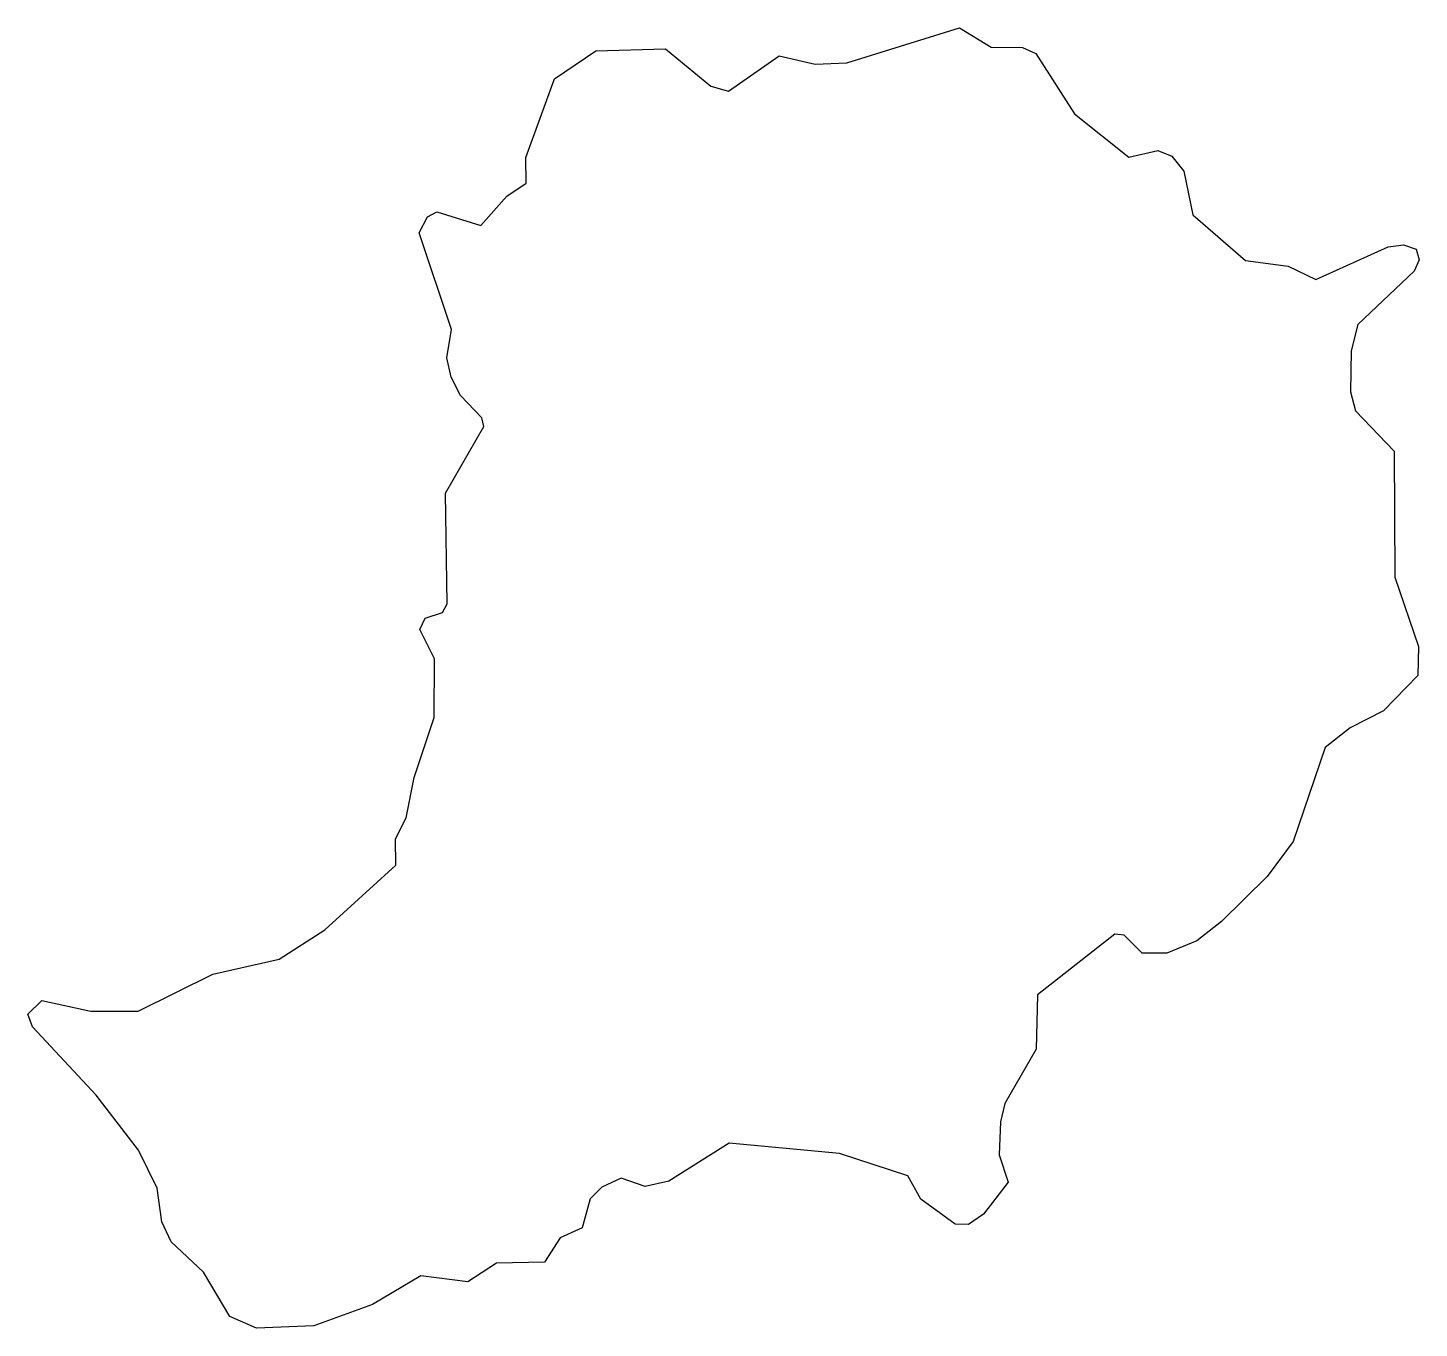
# Model space of a CAD drawing. Header units: millimetres. Extents: x 116 to 168.7, y 121.6 to 170.8.
import ezdxf

# ---------------------------------------------------------------- set-up
doc = ezdxf.new("R2010")
doc.units = ezdxf.units.MM
doc.layers.add('CUT', color=7, linetype='CONTINUOUS')

msp = doc.modelspace()

# ---------------------------------------------------------------- linework, layer by layer
at = {"layer": 'CUT'}
msp.add_lwpolyline([(121.1089, 125.616), (120.9307, 126.8952), (120.2275, 128.3296), (118.6314, 130.4238), (116.2204, 133.0014), (116.0387, 133.4889), (116.567, 134), (118.4248, 133.6023), (120.2212, 133.5925), (123.0412, 135.0049), (125.5561, 135.5643), (127.2857, 136.6825), (129.9719, 139.1251), (129.9515, 140.1199), (130.3655, 140.9233), (130.66, 142.4398), (131.4266, 144.7186), (131.4316, 146.9392), (130.874, 148.0426), (131.0781, 148.4742), (131.7324, 148.6911), (131.9184, 149.0145), (131.8449, 153.2066), (133.297, 155.7333), (133.2253, 156.0667), (132.4197, 156.9082), (132.0587, 157.608), (131.9035, 158.3306), (132.0821, 159.4055), (130.8493, 163.0689), (131.1703, 163.6703), (131.5207, 163.8592), (133.1825, 163.347), (134.1721, 164.4493), (134.8983, 164.952), (134.8962, 165.9246), (135.979, 168.8951), (137.5356, 169.9525), (140.1826, 170.0375), (141.891, 168.6201), (142.5647, 168.4294), (144.4773, 169.7705), (145.8407, 169.4558), (147.0418, 169.5022), (151.3081, 170.8283), (152.5048, 170.1), (153.6917, 170.0857), (154.1903, 169.8581), (155.6548, 167.5681), (157.7141, 165.9321), (158.8143, 166.1876), (159.339, 165.9716), (159.8041, 165.4042), (160.1408, 163.7425), (162.1275, 162.013), (163.7469, 161.8072), (164.7928, 161.2989), (167.5371, 162.5356), (168.1111, 162.6177), (168.5879, 162.4503), (168.7077, 162.0379), (168.5182, 161.62), (166.3834, 159.596), (166.1368, 158.5997), (166.1032, 157.0504), (166.2992, 156.3327), (167.7577, 154.8018), (167.7807, 150.0321), (168.6832, 147.3993), (168.66, 146.3102), (167.3574, 144.9683), (166.0892, 144.326), (165.1429, 143.5809), (163.9406, 140.0274), (162.9488, 138.7005), (161.2251, 136.9946), (160.2914, 136.2572), (159.1499, 135.7886), (158.2265, 135.7989), (157.5441, 136.478), (157.1863, 136.5113), (154.2654, 134.2134), (154.2134, 132.1536), (153.0233, 130.1013), (152.856, 129.4055), (152.8069, 128.156), (153.1507, 127.1265), (152.2141, 125.9064), (151.6414, 125.5207), (151.1458, 125.533), (149.8492, 126.4805), (149.3503, 127.3674), (146.7667, 128.2043), (142.5891, 128.5952), (140.3101, 127.1613), (139.4132, 126.9576), (138.5005, 127.2694), (137.764, 126.9365), (137.3272, 126.487), (137.0226, 125.392), (136.1911, 125.0157), (135.5929, 124.1006), (133.7858, 124.0611), (132.699, 123.3565), (130.9139, 123.5737), (129.0825, 122.4886), (126.8689, 121.6794), (124.6939, 121.5957), (123.6815, 122.0382), (122.6945, 123.721), (121.4598, 124.864)], close=True, dxfattribs=at)

doc.saveas('drawing.dxf')
